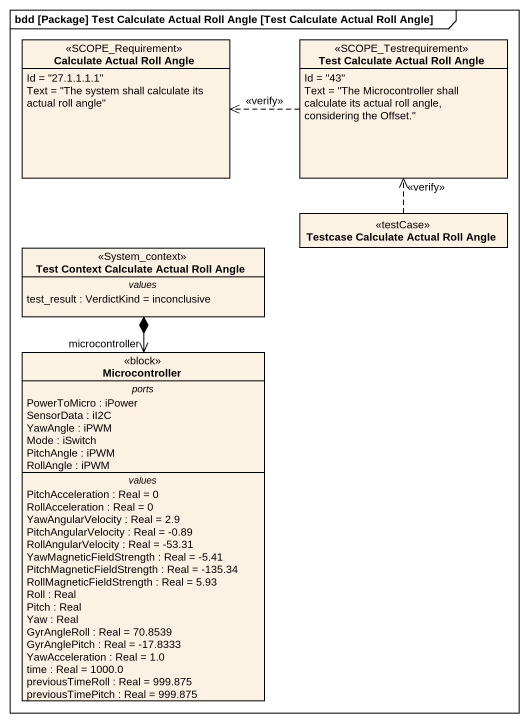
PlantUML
@startuml
mainframe bdd [Package] Test Calculate Actual Roll Angle [Test Calculate Actual Roll Angle]
hide circle
hide empty members
class "Calculate Actual Roll Angle" as Calculate_Actual_Roll_Angle <<SCOPE_Requirement>> {
  Id = "27.1.1.1.1"
  Text = "The system shall calculate its actual roll angle"
}
class "Test Calculate Actual Roll Angle" as Test_Calculate_Actual_Roll <<SCOPE_Testrequirement>> {
  Id = "43"
  Text = "The Microcontroller shall calculate its actual roll angle, considering the Offset."
}
class "Testcase Calculate Actual Roll Angle" as Testcase_Calculate_Actual <<testCase>>
class "Test Context Calculate Actual Roll Angle" as Test_Context_Calculate <<System_context>> {
  -- values --
  test_result : VerdictKind = inconclusive
}
class Microcontroller <<block>> {
  -- ports --
  PowerToMicro : iPower
  SensorData : iI2C
  YawAngle : iPWM
  Mode : iSwitch
  PitchAngle : iPWM
  RollAngle : iPWM
  -- values --
  PitchAcceleration : Real = 0
  RollAcceleration : Real = 0
  YawAngularVelocity : Real = 2.9
  PitchAngularVelocity : Real = -0.89
  RollAngularVelocity : Real = -53.31
  YawMagneticFieldStrength : Real = -5.41
  PitchMagneticFieldStrength : Real = -135.34
  RollMagneticFieldStrength : Real = 5.93
  Roll : Real
  Pitch : Real
  Yaw : Real
  GyrAngleRoll : Real = 70.8539
  GyrAnglePitch : Real = -17.8333
  YawAcceleration : Real = 1.0
  time : Real = 1000.0
  previousTimeRoll : Real = 999.875
  previousTimePitch : Real = 999.875
}
Test_Calculate_Actual_Roll .left.> Calculate_Actual_Roll_Angle : <<verify>>
Testcase_Calculate_Actual .up.> Test_Calculate_Actual_Roll : <<verify>>
Test_Context_Calculate *--> "microcontroller" Microcontroller
@enduml
